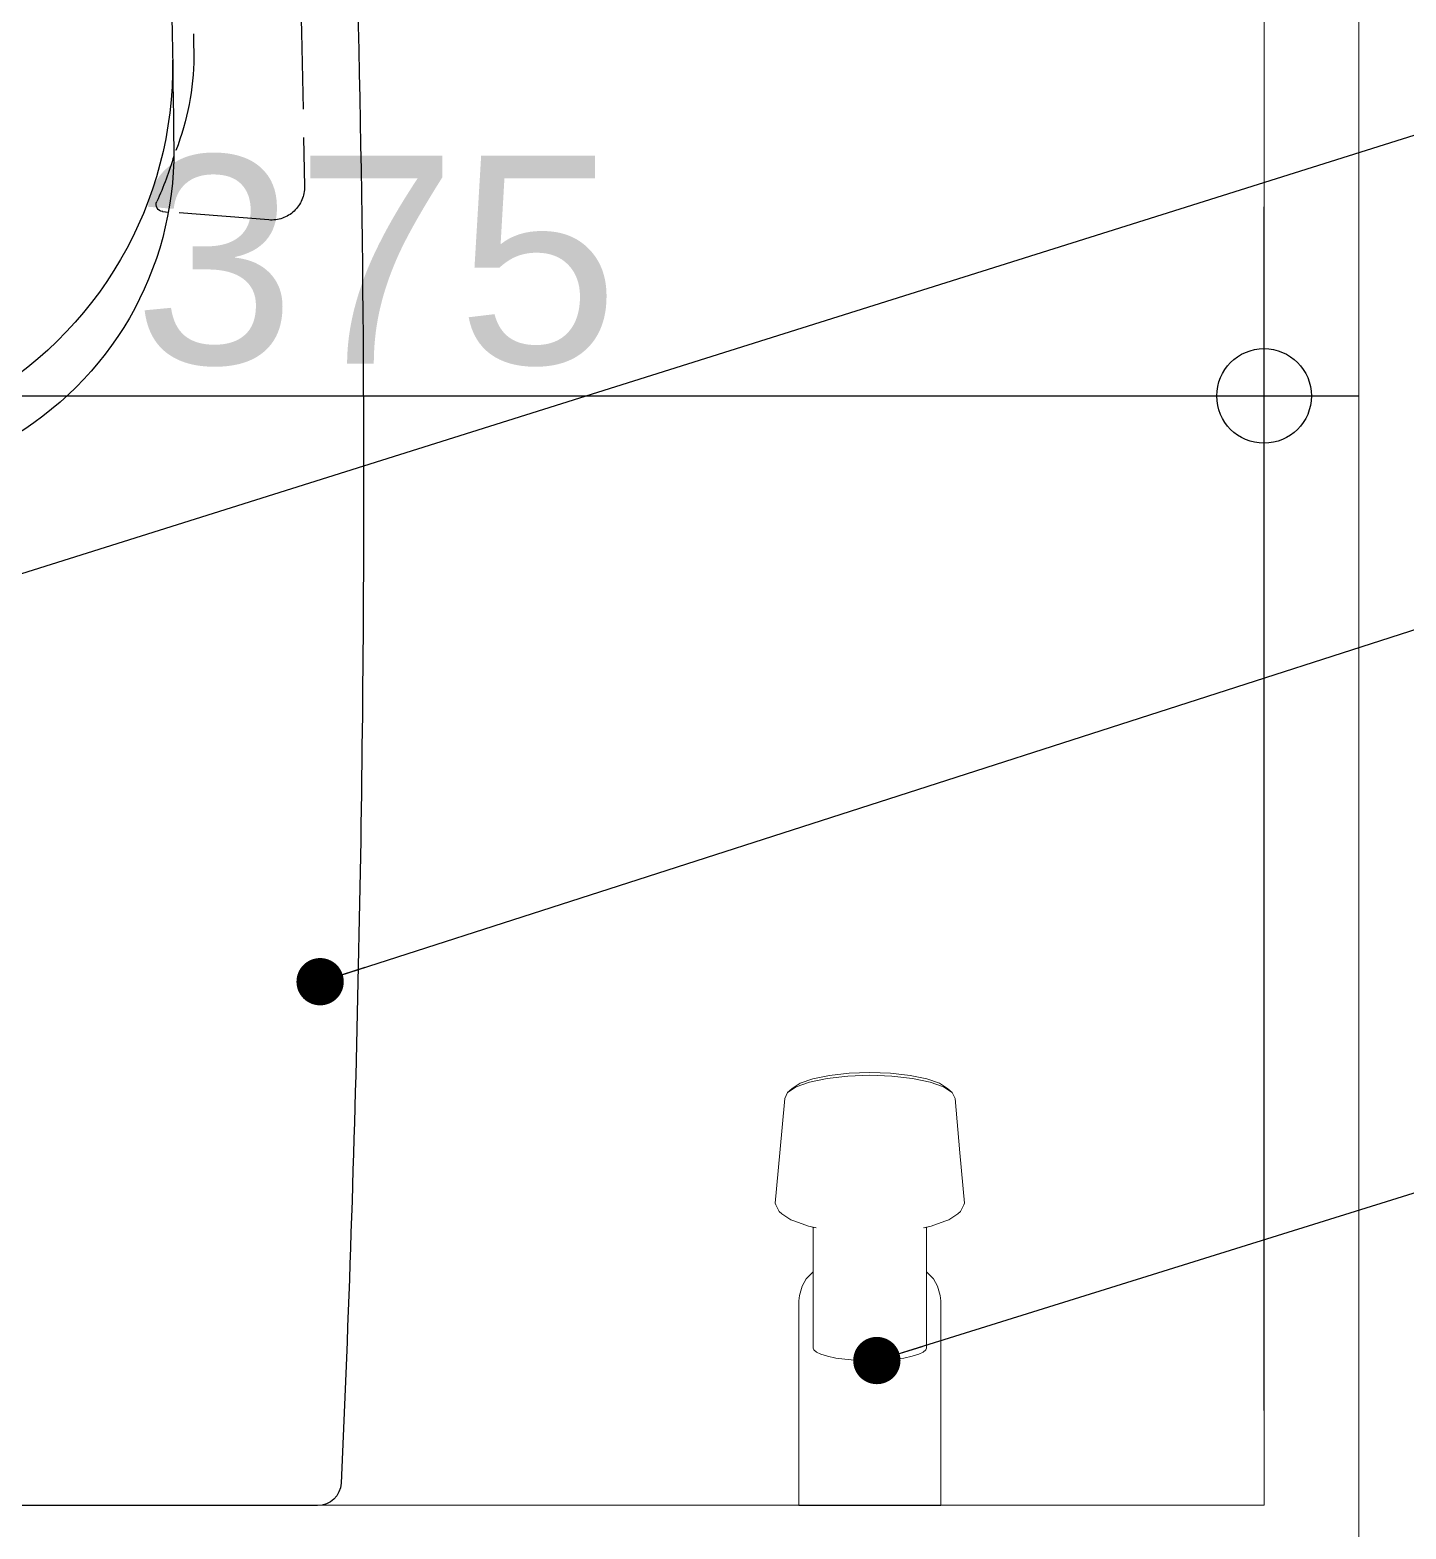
# Model space of a CAD drawing. Header units: inches. Extents: x 258415 to 640093, y 441672 to 945769.
# Drawn here: x 312144.6 to 312435.4, y 467939 to 468255.9 of the extents above; entities that cross this region are included whole.
import ezdxf

# ---------------------------------------------------------------- set-up
doc = ezdxf.new("R2010")
doc.units = ezdxf.units.IN
doc.header["$MEASUREMENT"] = 0
doc.linetypes.add('AM_DIN_F_W050', pattern=[6.25, 4.75, -1.5])
for name, color, linetype in [('A-DIMESNION-1', 7, 'Continuous'), ('CQ SANITARY WARES', 212, 'Continuous'), ('CQ_callout', 34, 'Continuous'), ('DIM', 251, 'Continuous'), ('grab bar', 7, 'Continuous')]:
    doc.layers.add(name, color=color, linetype=linetype)
doc.layers.add('CQ bathroom accessories', color=8, linetype='Continuous', lineweight=0)
doc.layers.add('CQ Marble', color=6, linetype='Continuous', lineweight=0)
doc.styles.get("Standard").update_dxf_attribs({"font": 'arial.ttf'})
doc.dimstyles.new('CQ Anno', dxfattribs={"dimscale": 40, "dimtxt": 2.2, "dimasz": 0.75, "dimexe": 1, "dimexo": 0.5, "dimgap": 0.5, "dimtad": 1, "dimrnd": 1, "dimdsep": 46, "dimtxsty": 'Standard', "dimblk": 'x-04-bw-gf-dim-50$0$DIM12', "dimcen": 0.0025, "dimdle": 0.5, "dimclrd": 8, "dimclre": 8, "dimclrt": 2, "dimazin": 2, "dimtfac": 1, "dimtix": 1, "dimtmove": 1, "dimatfit": 0, "dimfxl": 50, "dimtolj": 1, "dimtzin": 0, "dimlwd": -1, "dimarcsym": 1})
doc.dimstyles.get("Standard").update_dxf_attribs({"dimtxt": 0.18, "dimasz": 0.18, "dimexe": 0.18, "dimexo": 0.0625, "dimgap": 0.09, "dimtad": 0, "dimtih": 1, "dimtoh": 1, "dimdec": 4, "dimzin": 0, "dimdsep": 46, "dimtxsty": 'Standard', "dimcen": 0.09, "dimadec": 0, "dimazin": 0, "dimtfac": 1, "dimtdec": 4, "dimtofl": 0, "dimtmove": 0, "dimatfit": 3, "dimfxl": 1, "dimtolj": 1, "dimtzin": 0, "dimarcsym": 0})

# ---------------------------------------------------------------- blocks, each defined once
blk = doc.blocks.new('ff-12 marble')
at = {"layer": 'CQ Marble', "elevation": 0}
for points in [[(312405.44, 469434.09), (312405.44, 467944.11), (312105.01, 467944.11), (312105.01, 467744.09), (311312.49, 467744.09), (311312.49, 467944.11), (311011.99, 467944.11), (311011.99, 469644.09), (310851.99, 469644.09), (310851.99, 467944.11)], [(312425.44, 469439.09), (312425.44, 467924.11), (312125.01, 467924.11), (312125.01, 467724.09), (311292.49, 467724.09), (311292.49, 467924.11), (310991.99, 467924.11), (310991.99, 469624.09), (310871.99, 469624.09), (310871.99, 467944.11)]]:
    blk.add_lwpolyline(points, dxfattribs=at)
blk = doc.blocks.new('Duravit Durastyle WC 254209t')
blk.add_line((-273.53, -142.54), (-273.43, -143.75))
at = {"color": 6, "linetype": 'AM_DIN_F_W050', "ltscale": 4}
blk.add_line((-271.76, -164.97), (-273.43, -143.75), dxfattribs=at)
blk.add_lwpolyline([(0, 175.28, 0.397856), (-4.72, 180.27, 0.011153), (-216.8, 185, 0.020241), (-539.79, 171.92, 0.285511), (-596.94, 129.62, 0.101007), (-620, 0, 0.101007), (-596.94, -129.62, 0.285511), (-539.79, -171.92, 0.020241), (-216.8, -185, 0.011153), (-4.72, -180.27, 0.397856), (0, -175.28)], format="xyb", close=True)
for centre, radius, start, end in [((-304.35, -63.13), 81.53, 269.148, 331.1749), ((-286.03, -74.89), 70, 269.5009, 330.5214), ((-251.2, 3481.02), 3626.08, 265.89797, 269.44011), ((-303.96, -80.15), 67.38, 286.0967, 294.8449), ((-275.02, -142.66), 1.5, 4.5126, 114.8449)]:
    blk.add_arc(centre, radius, start, end)
for centre, radius, start, end in [((-254.92, 3414.96), 3564.46, 265.88153, 269.19551), ((-307.43, -90.19), 59.01, 272.3978, 292.0446), ((-216.8, 3809.32), 3982.32, 265.36177, 269.10723), ((-278.74, -165.52), 7, 269.1072, 4.5126)]:
    blk.add_arc(centre, radius, start, end, dxfattribs=at)
blk = doc.blocks.new('hansgrohe handspray top_3219000')
at = {"layer": 'DIM', "lineweight": 0}
for p, q in [((153121.56, 35221.64), (153121.56, 35250.16)), ((153121.56, 35250.16), (153121.56, 35221.64)), ((153121.56, 35250.16), (153121.56, 35206.85)), ((153121.56, 35250.16), (153136.56, 35250.16)), ((153121.56, 35206.85), (153121.56, 35250.16)), ((153136.56, 35250.16), (153151.56, 35250.16)), ((153151.56, 35250.16), (153151.56, 35206.85)), ((153151.56, 35206.85), (153151.56, 35250.16)), ((153124.56, 35216.85), (153124.71, 35217.22)), ((153124.56, 35216.85), (153124.56, 35210.82)), ((153124.56, 35210.82), (153124.56, 35216.85)), ((153124.71, 35217.22), (153125.27, 35217.71)), ((153125.27, 35217.71), (153126.22, 35218.16)), ((153126.22, 35218.16), (153127.6, 35218.59)), ((153127.6, 35218.59), (153129.36, 35218.95)), ((153129.36, 35218.95), (153131.28, 35219.21)), ((153131.28, 35219.21), (153133.31, 35219.4)), ((153133.31, 35219.4), (153135.08, 35219.49)), ((153135.08, 35219.49), (153136.56, 35219.51)), ((153136.56, 35219.51), (153138.04, 35219.49)), ((153138.04, 35219.49), (153139.81, 35219.4)), ((153139.81, 35219.4), (153141.84, 35219.21)), ((153141.84, 35219.21), (153143.75, 35218.95)), ((153143.75, 35218.95), (153145.51, 35218.59)), ((153145.51, 35218.59), (153146.89, 35218.16)), ((153146.89, 35218.16), (153147.84, 35217.71)), ((153147.84, 35217.71), (153148.4, 35217.22)), ((153148.4, 35217.22), (153148.56, 35216.85)), ((153148.56, 35210.82), (153148.56, 35216.85)), ((153148.56, 35216.85), (153148.56, 35210.82)), ((153124.56, 35204.6), (153124.56, 35210.82)), ((153124.56, 35210.82), (153124.56, 35204.6)), ((153148.56, 35210.82), (153148.56, 35204.6)), ((153148.56, 35204.6), (153148.56, 35210.82)), ((153121.56, 35206.85), (153121.67, 35205.74)), ((153121.67, 35205.74), (153122.25, 35203.73)), ((153124.56, 35198.25), (153124.56, 35204.6)), ((153124.56, 35204.6), (153124.56, 35198.25)), ((153148.56, 35198.25), (153148.56, 35204.6)), ((153148.56, 35204.6), (153148.56, 35198.25)), ((153150.87, 35203.73), (153151.44, 35205.74)), ((153151.44, 35205.74), (153151.56, 35206.85)), ((153122.25, 35203.73), (153123.13, 35202.19)), ((153123.13, 35202.19), (153124.56, 35200.7)), ((153148.56, 35200.7), (153149.99, 35202.19)), ((153149.99, 35202.19), (153150.87, 35203.73)), ((153124.56, 35191.63), (153124.56, 35198.25)), ((153124.56, 35198.25), (153124.56, 35191.63)), ((153148.56, 35191.63), (153148.56, 35198.25)), ((153148.56, 35198.25), (153148.56, 35191.63)), ((153124.51, 35191.26), (153124.71, 35191.45)), ((153124.56, 35191.3), (153124.56, 35191.63)), ((153124.56, 35191.63), (153124.56, 35191.3)), ((153148.4, 35191.45), (153148.61, 35191.26)), ((153148.56, 35191.3), (153148.56, 35191.63)), ((153148.56, 35191.63), (153148.56, 35191.3)), ((153117.39, 35187.99), (153117.93, 35188.45)), ((153117.93, 35188.45), (153119.86, 35189.71)), ((153119.86, 35189.71), (153120.68, 35190.02)), ((153120.68, 35190.02), (153123.59, 35191.06)), ((153123.59, 35191.06), (153125.18, 35191.4)), ((153125.09, 35191.37), (153125.18, 35191.4)), ((153147.93, 35191.4), (153149.52, 35191.06)), ((153147.93, 35191.4), (153148.02, 35191.37)), ((153149.52, 35191.06), (153152.44, 35190.02)), ((153152.44, 35190.02), (153153.26, 35189.71)), ((153153.26, 35189.71), (153155.19, 35188.45)), ((153155.19, 35188.45), (153155.73, 35187.99)), ((153116.56, 35186.23), (153116.71, 35186.59)), ((153116.56, 35186.23), (153117.56, 35175.6)), ((153116.71, 35186.59), (153117.39, 35187.99)), ((153116.71, 35186.59), (153117.39, 35187.99)), ((153155.56, 35175.6), (153156.56, 35186.23)), ((153155.73, 35187.99), (153156.4, 35186.59)), ((153156.4, 35186.59), (153156.56, 35186.23)), ((153117.56, 35175.6), (153118.56, 35164.08)), ((153117.56, 35175.6), (153118.56, 35164.08)), ((153154.56, 35164.08), (153155.56, 35175.6)), ((153154.56, 35164.08), (153155.56, 35175.6)), ((153118.56, 35164.08), (153119.17, 35162.81)), ((153153.94, 35162.81), (153154.56, 35164.08)), ((153119.17, 35162.81), (153120.97, 35161.63)), ((153119.17, 35162.81), (153120.14, 35162)), ((153120.14, 35162), (153121.84, 35160.88)), ((153120.97, 35161.63), (153123.83, 35160.62)), ((153121.84, 35160.88), (153124.54, 35159.93)), ((153123.83, 35160.62), (153127.56, 35159.85)), ((153124.54, 35159.93), (153128.06, 35159.2)), ((153127.56, 35159.85), (153131.9, 35159.36)), ((153141.22, 35159.36), (153145.56, 35159.85)), ((153145.06, 35159.2), (153148.58, 35159.93)), ((153145.56, 35159.85), (153149.29, 35160.62)), ((153148.58, 35159.93), (153151.28, 35160.88)), ((153149.29, 35160.62), (153152.15, 35161.63)), ((153151.28, 35160.88), (153152.98, 35162)), ((153152.15, 35161.63), (153153.94, 35162.81)), ((153152.98, 35162), (153153.94, 35162.81)), ((153128.06, 35159.2), (153132.16, 35158.73)), ((153131.9, 35159.36), (153136.56, 35159.19)), ((153132.16, 35158.73), (153136.56, 35158.58)), ((153136.56, 35159.19), (153141.22, 35159.36)), ((153136.56, 35158.58), (153140.96, 35158.73)), ((153140.96, 35158.73), (153145.06, 35159.2))]:
    blk.add_line(p, q, dxfattribs=at)
blk = doc.blocks.new('x-04-bw-gf-dim-50$0$DIM12')
blk.add_line((0, -1), (0, 1))
at = {"color": 8}
blk.add_line((-1, 0), (1, 0), dxfattribs=at)
blk.add_circle((0, 0), 0.5)
blk = doc.blocks.new('*D235')
at = {"layer": 'A-DIMESNION-1', "color": 8, "lineweight": -2, "ltscale": 0.05, "transparency": 16777216}
for p, q in [((312030.12, 467964.11), (312030.12, 468218.57)), ((312405.44, 467964.11), (312405.44, 468218.57))]:
    blk.add_line(p, q, dxfattribs=at)
at = {"layer": 'A-DIMESNION-1', "color": 8, "ltscale": 0.05, "transparency": 16777216}
blk.add_line((312050.12, 468178.57), (312385.44, 468178.57), dxfattribs=at)
at = {"layer": 'Defpoints', "color": 0, "linetype": 'Continuous', "ltscale": 0.05, "transparency": 16777216}
for p in [(312405.44, 468178.57), (312030.12, 467944.11), (312405.44, 467944.11, 0)]:
    blk.add_point(p, dxfattribs=at)
at = {"layer": 'A-DIMESNION-1', "color": 8, "linetype": 'Continuous', "ltscale": 0.05, "transparency": 16777216, "xscale": 20, "yscale": 20, "zscale": 20, "rotation": 180}
blk.add_blockref('x-04-bw-gf-dim-50$0$DIM12', (312030.12, 468178.57), dxfattribs=at)
at = {"layer": 'A-DIMESNION-1', "color": 8, "linetype": 'Continuous', "ltscale": 0.05, "transparency": 16777216, "xscale": 20, "yscale": 20, "zscale": 20}
blk.add_blockref('x-04-bw-gf-dim-50$0$DIM12', (312405.44, 468178.57), dxfattribs=at)
at = {"layer": 'A-DIMESNION-1', "color": 2, "linetype": 'Continuous', "ltscale": 0.05, "transparency": 16777216, "insert": (312217.78, 468207.05), "char_height": 44, "attachment_point": 5}
blk.add_mtext('\\A1;375', dxfattribs=at)

msp = doc.modelspace()

# ---------------------------------------------------------------- block references
at = {"layer": 'CQ bathroom accessories', "rotation": 180}
msp.add_blockref('hansgrohe handspray top_3219000', (465458.678, 503194.137, 0), dxfattribs=at)
at = {"layer": 'CQ SANITARY WARES', "extrusion": (-1.65644e-08, -2.02966e-09, 1), "xscale": -1, "rotation": 90}
msp.add_blockref('Duravit Durastyle WC 254209t', (312030.12, 467944.005, -0.006), dxfattribs=at)
at = {"layer": 'grab bar'}
msp.add_blockref('ff-12 marble', (0, 0), dxfattribs=at)

# ---------------------------------------------------------------- dimensions: what is measured, and where the dimension line sits
at = {"layer": 'A-DIMESNION-1', "color": 64, "linetype": 'Continuous', "ltscale": 0.05}
dim = msp.add_linear_dim(base=(312405.436, 468178.567), p1=(312030.12, 467944.111), p2=(312405.436, 467944.111, 0), angle=180, dimstyle='CQ Anno', override={"dimscale": 0, "dimasz": 1, "dimexe": 2, "dimexo": 1, "dimgap": 0.3, "dimcen": 0.005}, dxfattribs=at)
dim.commit()
dim.dimension.update_dxf_attribs({"geometry": '*D235', "text_midpoint": (312217.778, 468207.047)})

# ---------------------------------------------------------------- leaders
at = {"layer": 'CQ_callout'}
for points in [[(311386.686, 468114.069), (313194.38, 468617.166), (314046.088, 468617.166)], [(311689.484, 467998.186), (313194.38, 468472.238), (314046.088, 468472.238)], [(312205.937, 468054.736), (313194.38, 468372.787), (314046.088, 468372.787)], [(312323.602, 467974.65), (313194.38, 468246.761), (314046.088, 468246.761)], [(312046.858, 467797.126), (313194.38, 468067.104), (314046.088, 468067.104)]]:
    msp.add_leader(points, dimstyle='Standard', override={"dimasz": 10, "dimldrblk": 'Dot', "dimfxl": 0.1, "dimarcsym": 2}, dxfattribs=at)

doc.saveas('drawing.dxf')
